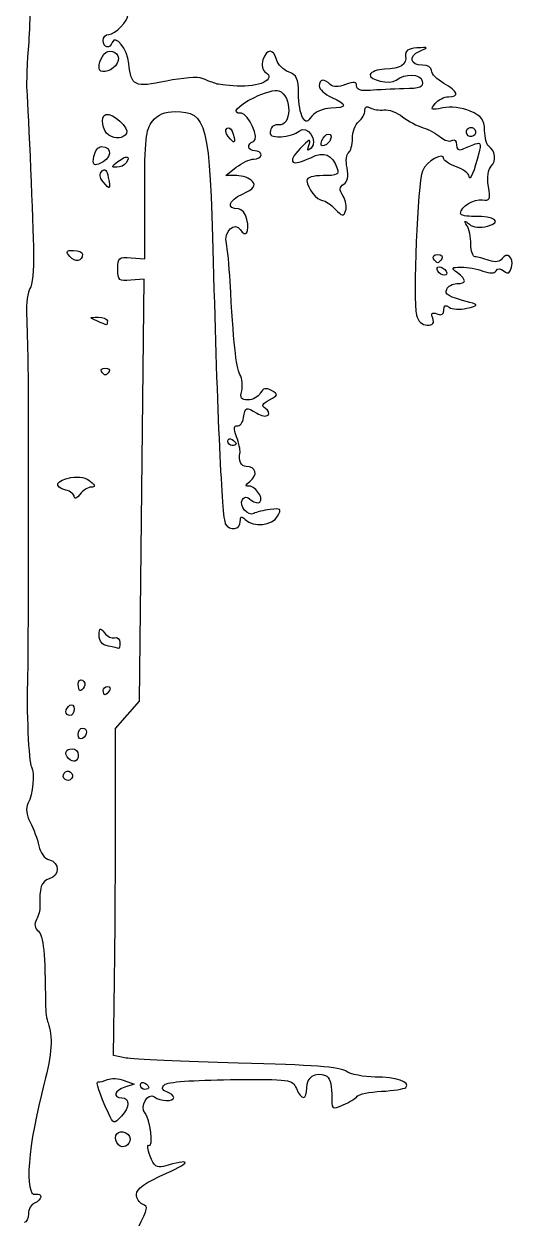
# Model space of a CAD drawing. Extents: x -171 to 832, y -60 to 309.
# Drawn here: x 141.16 to 151.21, y 185.15 to 209.66 of the extents above; entities that cross this region are included whole.
import ezdxf

# ---------------------------------------------------------------- set-up
doc = ezdxf.new("R2010")
doc.units = 0
doc.layers.add('Mobo_Pics_Outline', color=7, linetype='CONTINUOUS')

msp = doc.modelspace()

# ---------------------------------------------------------------- linework, layer by layer
at = {"layer": 'Mobo_Pics_Outline', "color": 1}
for points in [[(142.697568, 208.754282)], [(142.897898, 207.377345)], [(145.346423, 207.347168)], [(150.246125, 207.390107)], [(147.267136, 207.262355)], [(142.592984, 206.936314)], [(142.77979, 206.420698)], [(142.100124, 204.883614)], [(149.559676, 204.840045)], [(149.644919, 204.584323)], [(142.654955, 203.561402)], [(142.748977, 202.524245)], [(145.340124, 201.094381)], [(142.188792, 199.949893)], [(142.889403, 196.887325)], [(142.271362, 196.107693)], [(142.782823, 195.974804)], [(142.015632, 195.543485)], [(142.271374, 195.074646)], [(142.072466, 194.582424)], [(141.977506, 194.177339)], [(143.550011, 187.881633)], [(143.097137, 186.652987)]]:
    msp.add_lwpolyline(points, close=True, dxfattribs=at)
for points in [[(143.085943, 206.836294), (143.086056, 206.836294)], [(145.521006, 206.546576), (145.296955, 206.548483), (145.510064, 206.715189)], [(143.357658, 204.860812), (143.634688, 204.839269), (143.634688, 206.151423)], [(143.036802, 193.392933), (143.037995, 195.201391), (143.282852, 195.481397), (143.527708, 195.761404), (143.574055, 200.092003), (143.620401, 204.422604), (143.350515, 204.396809)], [(143.251157, 188.435075), (142.995416, 188.486127), (143.015542, 190.0353)], [(143.213196, 187.977008), (143.419331, 187.900756), (143.228928, 187.840321)], [(142.893193, 187.301239), (142.893065, 187.301197)]]:
    msp.add_lwpolyline(points, dxfattribs=at)
for points in [[(141.259238, 210.977874), (141.28903, 210.458041), (141.287017, 209.698691), (141.254419, 209.290429)], [(142.89719, 209.44329), (143.035889, 209.44329), (143.293997, 209.714299), (143.293997, 209.859939)], [(142.782528, 209.315424), (142.782528, 209.385749), (142.834119, 209.44329), (142.89719, 209.44329)], [(142.968197, 209.275754), (142.923212, 209.140836), (142.782528, 209.1709), (142.782528, 209.315424)], [(143.309571, 208.846586), (143.283209, 209.138371), (143.028941, 209.457949), (142.968197, 209.275754)], [(141.254419, 209.290429), (141.222019, 208.882167), (141.203934, 208.433055), (141.214224, 208.292404)], [(142.697577, 208.754281), (142.697577, 208.92642), (142.807306, 209.102227), (142.914767, 209.102227)], [(142.914767, 209.102227), (143.086603, 209.102227), (143.15146, 208.939923), (143.035438, 208.800141)], [(146.339719, 208.925298), (146.279823, 209.154379), (146.134321, 209.152239), (146.060989, 208.921187)], [(149.21837, 209.164744), (149.032587, 209.15023), (148.969091, 209.105724), (148.986213, 209.002027)], [(149.33357, 208.81057), (149.076269, 208.801074), (149.036207, 209.000256), (149.275176, 209.100919)], [(149.275176, 209.100919), (149.462291, 209.179742), (149.458946, 209.183529), (149.21837, 209.164744)], [(144.083591, 208.484734), (143.421316, 208.348467), (143.351756, 208.380989), (143.309571, 208.846586)], [(146.060989, 208.921187), (146.025017, 208.807887), (146.046815, 208.711514), (146.119184, 208.663838)], [(146.587467, 208.671676), (146.476661, 208.713802), (146.365174, 208.82793), (146.339719, 208.925298)], [(148.986213, 209.002027), (149.015806, 208.822761), (148.882039, 208.738002), (148.552288, 208.72708)], [(143.035438, 208.800141), (142.921145, 208.662411), (142.697568, 208.632066), (142.697568, 208.754282)], [(144.81231, 208.541387), (144.733139, 208.576407), (144.40523, 208.550912), (144.083591, 208.484734)], [(146.119184, 208.663838), (146.333568, 208.522571), (145.972973, 208.351503), (145.528608, 208.383682)], [(146.79023, 208.230688), (146.789121, 208.534704), (146.755534, 208.607773), (146.587467, 208.671676)], [(148.262922, 208.622621), (148.224257, 208.506613), (148.671935, 208.406853), (148.792156, 208.504688)], [(148.552288, 208.72708), (148.410726, 208.722403), (148.28053, 208.675385), (148.262922, 208.622621)], [(148.792156, 208.504688), (148.970908, 208.650165), (149.298554, 208.637624), (149.329077, 208.484137)], [(149.516745, 208.70005), (149.516745, 208.765315), (149.435504, 208.814335), (149.33357, 208.81057)], [(149.771948, 208.437551), (149.631605, 208.517417), (149.516745, 208.635542), (149.516745, 208.70005)], [(145.020146, 208.459699), (144.984969, 208.46962), (144.891454, 208.506368), (144.81231, 208.541387)], [(145.105384, 208.427233), (145.093762, 208.43517), (145.055296, 208.449797), (145.020146, 208.459699)], [(145.528608, 208.383682), (145.307563, 208.399698), (145.117106, 208.419288), (145.105384, 208.427233)], [(147.439956, 208.417043), (147.315628, 208.541359), (147.21514, 208.52692), (147.21514, 208.384734)], [(147.21514, 208.384734), (147.21514, 208.318338), (147.330227, 208.213076), (147.470882, 208.150816)], [(147.755356, 208.414929), (147.600584, 208.356082), (147.500237, 208.356751), (147.439956, 208.417043)], [(147.982354, 208.385449), (147.982354, 208.475613), (147.932124, 208.482136), (147.755356, 208.414929)], [(148.259384, 208.292968), (148.071362, 208.277151), (147.982354, 208.306886), (147.982354, 208.385449)], [(148.947579, 208.325615), (148.721431, 208.320484), (148.411757, 208.305772), (148.259384, 208.292968)], [(149.329077, 208.484137), (149.353739, 208.35954), (149.291008, 208.333422), (148.947579, 208.325615)], [(149.868156, 208.164475), (150.101249, 208.164475), (150.063463, 208.271665), (149.771948, 208.437551)], [(141.214224, 208.292404), (141.248381, 207.826143), (141.342123, 205.574624), (141.353263, 204.952473)], [(145.617231, 207.82332), (145.401372, 207.82332), (145.51969, 207.96834), (145.883971, 208.15027)], [(145.883971, 208.15027), (146.089568, 208.252944), (146.316257, 208.314509), (146.387741, 208.287079)], [(146.387741, 208.287079), (146.661625, 208.181978), (146.652072, 207.541417), (146.377253, 207.587392)], [(146.872094, 207.738783), (146.827789, 207.808884), (146.790938, 208.030213), (146.79023, 208.230688)], [(147.470882, 208.150816), (147.800432, 208.004942), (147.794737, 207.93663), (147.452173, 207.92689)], [(149.591126, 208.022233), (149.655472, 208.100469), (149.78014, 208.164475), (149.868156, 208.164475)], [(142.833855, 207.796221), (142.975672, 207.846139), (143.330808, 207.525399), (143.2602, 207.411163)], [(143.794193, 207.660557), (143.908033, 207.801128), (144.042622, 207.857537), (144.264246, 207.857537)], [(144.264246, 207.857537), (144.908172, 207.857537), (144.968074, 207.619767), (145.040241, 204.777564)], [(147.452173, 207.92689), (147.293178, 207.922355), (147.130438, 207.854352), (147.065219, 207.765145)], [(148.025013, 207.652859), (148.09534, 207.711224), (148.152883, 207.814093), (148.152883, 207.881444)], [(148.152883, 207.881444), (148.152883, 207.957952), (148.192852, 207.979013), (148.259438, 207.93757)], [(148.259438, 207.93757), (148.31803, 207.901089), (148.44488, 207.881416), (148.541287, 207.89386)], [(148.541287, 207.89386), (148.637693, 207.906333), (148.810323, 207.843262), (148.924882, 207.753772)], [(149.747598, 207.934132), (149.499709, 207.885036), (149.485082, 207.893285), (149.591126, 208.022233)], [(150.309899, 207.867603), (150.136957, 207.939858), (149.911299, 207.96656), (149.747598, 207.934132)], [(150.606502, 207.473871), (150.599982, 207.700472), (150.54961, 207.767441), (150.309899, 207.867603)], [(142.89789, 207.377351), (142.763584, 207.463156), (142.718825, 207.755748), (142.833855, 207.796221)], [(143.634688, 206.151423), (143.634688, 207.306451), (143.65368, 207.487165), (143.794193, 207.660557)], [(145.865602, 207.245636), (145.998009, 207.289772), (145.768601, 207.82332), (145.617231, 207.82332)], [(146.377253, 207.587392), (146.302248, 207.599865), (146.227924, 207.547481), (146.212106, 207.470803)], [(146.801614, 207.457651), (146.966391, 207.594394), (147.200159, 207.262485), (147.04647, 207.110038)], [(147.065219, 207.765145), (146.96765, 207.631719), (146.941911, 207.628204), (146.872094, 207.738783)], [(147.897142, 207.306476), (147.897142, 207.438627), (147.954685, 207.594493), (148.025013, 207.652859)], [(148.924882, 207.753772), (149.039459, 207.664282), (149.229082, 207.562093), (149.346292, 207.526632)], [(143.2602, 207.411163), (143.19078, 207.298826), (143.042499, 207.284992), (142.897898, 207.377345)], [(145.346423, 207.347139), (145.287519, 207.418119), (145.27927, 207.487596), (145.326297, 207.516679)], [(145.326297, 207.516679), (145.37012, 207.543892), (145.425934, 207.48975), (145.450312, 207.396405)], [(145.450312, 207.396405), (145.502838, 207.195542), (145.48087, 207.185139), (145.346423, 207.347168)], [(146.212106, 207.470803), (146.19028, 207.365043), (146.243259, 207.3344), (146.431451, 207.343868)], [(146.431451, 207.343868), (146.567911, 207.350671), (146.734483, 207.401922), (146.801614, 207.457651)], [(147.267164, 207.262355), (147.295653, 207.336594), (147.356427, 207.397341), (147.402179, 207.397341)], [(147.402179, 207.397341), (147.514232, 207.397341), (147.444075, 207.203593), (147.316629, 207.16113)], [(149.346292, 207.526632), (149.463505, 207.491199), (149.624116, 207.405451), (149.703205, 207.336059)], [(150.246125, 207.390107), (150.218629, 207.434526), (150.232518, 207.493316), (150.276966, 207.520756)], [(150.376774, 207.359266), (150.332355, 207.33177), (150.273564, 207.34566), (150.246125, 207.390107)], [(150.276966, 207.520756), (150.321385, 207.548252), (150.380175, 207.534362), (150.407614, 207.489915)], [(150.407614, 207.489915), (150.435111, 207.445496), (150.421221, 207.386705), (150.376774, 207.359266)], [(150.692051, 207.149882), (150.649277, 207.177945), (150.610754, 207.323702), (150.606502, 207.473871)], [(142.592956, 206.9363), (142.614499, 207.049232), (142.683012, 207.141642), (142.745119, 207.141642)], [(142.745119, 207.141642), (142.996467, 207.141642), (142.956017, 206.878842), (142.689589, 206.780919)], [(145.893665, 207.05614), (145.742749, 207.05614), (145.721687, 207.197731), (145.865602, 207.245636)], [(147.007891, 207.184022), (147.052366, 207.31314), (147.007037, 207.292448), (146.821144, 207.098785)], [(147.04647, 207.110038), (146.973733, 207.037896), (146.96401, 207.056577), (147.007891, 207.184022)], [(147.316629, 207.16113), (147.254352, 207.140437), (147.235303, 207.179272), (147.267136, 207.262355)], [(147.814682, 207.015256), (147.860036, 207.043319), (147.897142, 207.174336), (147.897142, 207.306476)], [(149.703205, 207.336059), (149.782292, 207.266695), (149.887769, 207.235117), (149.93763, 207.265929)], [(149.93763, 207.265929), (149.987775, 207.296912), (150.028254, 207.258559), (150.028254, 207.179926)], [(150.028254, 207.179926), (150.028254, 207.087517), (150.072928, 207.055996), (150.156125, 207.089643)], [(150.156125, 207.089643), (150.226452, 207.118103), (150.343466, 207.165413), (150.416175, 207.19478)], [(150.416175, 207.19478), (150.524487, 207.238547), (150.537583, 207.203851), (150.488742, 207.002988)], [(150.743784, 206.736783), (150.855242, 206.848242), (150.828653, 207.060418), (150.692051, 207.149882)], [(142.689589, 206.780919), (142.58346, 206.741914), (142.562313, 206.775816), (142.592984, 206.936314)], [(143.086056, 206.836294), (143.264611, 206.966857), (143.345511, 206.952514), (143.255171, 206.806303)], [(145.510064, 206.715189), (145.627277, 206.806861), (145.790297, 206.882745), (145.872349, 206.883765)], [(145.872349, 206.883765), (145.954383, 206.884806), (146.021536, 206.924017), (146.021536, 206.970902)], [(146.021536, 206.970902), (146.021536, 207.017787), (145.963993, 207.05614), (145.893665, 207.05614)], [(146.821144, 207.098785), (146.541393, 206.807338), (146.647522, 206.717471), (147.040149, 206.913342)], [(147.040149, 206.913342), (147.313154, 207.049547), (147.484412, 206.980438), (147.58403, 206.693884)], [(147.784436, 206.703247), (147.755721, 206.846821), (147.769413, 206.98723), (147.814682, 207.015256)], [(149.772512, 206.885988), (149.772512, 207.04538), (149.411217, 206.844007), (149.330361, 206.639544)], [(150.028254, 206.727928), (149.887599, 206.776967), (149.772512, 206.848089), (149.772512, 206.885988)], [(150.488742, 207.002988), (150.404185, 206.65531), (150.295759, 206.396847), (150.289381, 206.527802)], [(142.779818, 206.420669), (142.705125, 206.510669), (142.698322, 206.579778), (142.758275, 206.639759)], [(142.758275, 206.639759), (142.818256, 206.69974), (142.859075, 206.658184), (142.887762, 206.508288)], [(143.059864, 206.715396), (142.943502, 206.715396), (142.947782, 206.735238), (143.085943, 206.836294)], [(143.255171, 206.806303), (143.224274, 206.7563), (143.136371, 206.715396), (143.059864, 206.715396)], [(147.58403, 206.693884), (147.62774, 206.568167), (147.582663, 206.544696), (147.297586, 206.544696)], [(147.717709, 206.368177), (147.798524, 206.418464), (147.819898, 206.525897), (147.784436, 206.703247)], [(149.330361, 206.639544), (149.229164, 206.383632), (149.13358, 203.996696), (149.212043, 203.684139)], [(150.289381, 206.527802), (150.286263, 206.58886), (150.168909, 206.678917), (150.028254, 206.727928)], [(150.685362, 206.323662), (150.653982, 206.516985), (150.67544, 206.668406), (150.743784, 206.736783)], [(142.887762, 206.508288), (142.936603, 206.252773), (142.926171, 206.244326), (142.77979, 206.420698)], [(145.842372, 206.427351), (145.788797, 206.491895), (145.644202, 206.545555), (145.521006, 206.546576)], [(145.637711, 206.166677), (145.878741, 206.281054), (145.92007, 206.333694), (145.842372, 206.427351)], [(147.297586, 206.544696), (147.082323, 206.544696), (146.960277, 206.505947), (146.961998, 206.438142)], [(146.961998, 206.438142), (146.965683, 206.290797), (147.171223, 206.033236), (147.285028, 206.033236)], [(147.703819, 206.124454), (147.618609, 206.261963), (147.621217, 206.308225), (147.717709, 206.368177)], [(145.556158, 205.86274), (145.303024, 205.86274), (145.347642, 206.02902), (145.637711, 206.166677)], [(147.756912, 205.81905), (147.785542, 205.893686), (147.761731, 206.03111), (147.703819, 206.124454)], [(150.565144, 206.047256), (150.715522, 206.021744), (150.729242, 206.053209), (150.685362, 206.323662)], [(147.285028, 206.033236), (147.336647, 206.033236), (147.452216, 205.954517), (147.541847, 205.85831)], [(150.113466, 205.769829), (150.113466, 205.903823), (150.394153, 206.076223), (150.565144, 206.047256)], [(145.731849, 205.645663), (145.701887, 205.765058), (145.622829, 205.86274), (145.556158, 205.86274)], [(145.597232, 205.433518), (145.706621, 205.256523), (145.794694, 205.395307), (145.731849, 205.645663)], [(147.541847, 205.85831), (147.683721, 205.706032), (147.711586, 205.700958), (147.756912, 205.81905)], [(150.398427, 205.708317), (150.2417, 205.702364), (150.113466, 205.730144), (150.113466, 205.769829)], [(150.245977, 205.521883), (150.180015, 205.62736), (150.188434, 205.631612), (150.293996, 205.54626)], [(150.669221, 205.508872), (150.98546, 205.593457), (150.808544, 205.723738), (150.398427, 205.708317)], [(145.309827, 205.153994), (145.254382, 205.391367), (145.484782, 205.61546), (145.597232, 205.433518)], [(150.326283, 205.139049), (150.326283, 205.279279), (150.289971, 205.451555), (150.245977, 205.521883)], [(150.293996, 205.54626), (150.376541, 205.479505), (150.509798, 205.46621), (150.669221, 205.508872)], [(145.385824, 204.370988), (145.367966, 204.699178), (145.33378, 205.05153), (145.309827, 205.153994)], [(150.411861, 204.879141), (150.364976, 204.881868), (150.326481, 204.99882), (150.326283, 205.139049)], [(141.353263, 204.952473), (141.359216, 204.615797), (141.325767, 204.289739), (141.278939, 204.227904)], [(142.100096, 204.883614), (142.01242, 204.989233), (142.025119, 205.010549), (142.175696, 205.010549)], [(142.356631, 204.930329), (142.356631, 204.782644), (142.206593, 204.755318), (142.100124, 204.883614)], [(142.175696, 205.010549), (142.275192, 205.010549), (142.356631, 204.974464), (142.356631, 204.930329)], [(149.559676, 204.840045), (149.530706, 204.88693), (149.56903, 204.925283), (149.644913, 204.925283)], [(149.644913, 204.925283), (149.720769, 204.925283), (149.759121, 204.88693), (149.730151, 204.840045)], [(151.160624, 204.667591), (151.212413, 204.865676), (151.064218, 204.999021), (150.967046, 204.841752)], [(143.080628, 204.626727), (143.080628, 204.862853), (143.101888, 204.880796), (143.357658, 204.860812)], [(145.040241, 204.777564), (145.118563, 201.692597), (145.219164, 199.510146), (145.288216, 199.398438)], [(149.644913, 204.754808), (149.627055, 204.754808), (149.588646, 204.79316), (149.559676, 204.840045)], [(149.644919, 204.584323), (149.615949, 204.631209), (149.630462, 204.669561), (149.677489, 204.669561)], [(149.730151, 204.840045), (149.701181, 204.79316), (149.662828, 204.754808), (149.644913, 204.754808)], [(149.677489, 204.669561), (149.724374, 204.669561), (149.786425, 204.631209), (149.815423, 204.584323)], [(150.049573, 204.550747), (149.91368, 204.6539), (149.920767, 204.664218), (150.129255, 204.666712)], [(150.129255, 204.666712), (150.255142, 204.668206), (150.455169, 204.632527), (150.573767, 204.587427)], [(150.69954, 204.805327), (150.588196, 204.843197), (150.458737, 204.87642), (150.411861, 204.879141)], [(150.967046, 204.841752), (150.923874, 204.771878), (150.833903, 204.759632), (150.69954, 204.805327)], [(150.842633, 204.591679), (150.878066, 204.649024), (150.932577, 204.647323), (151.005739, 204.586577)], [(151.005739, 204.586577), (151.088255, 204.518092), (151.126807, 204.538275), (151.160624, 204.667591)], [(143.350515, 204.396809), (143.101746, 204.372998), (143.080628, 204.39114), (143.080628, 204.626727)], [(149.782853, 204.499086), (149.735968, 204.499086), (149.673917, 204.537438), (149.644919, 204.584323)], [(149.815423, 204.584323), (149.844393, 204.537438), (149.82988, 204.499086), (149.782853, 204.499086)], [(150.037384, 204.328426), (150.238729, 204.328426), (150.242868, 204.403997), (150.049573, 204.550747)], [(150.573767, 204.587427), (150.715414, 204.533569), (150.807654, 204.534986), (150.842633, 204.591679)], [(141.278939, 204.227904), (141.232025, 204.16608), (141.200731, 203.923678), (141.209433, 203.689259)], [(145.588586, 202.465704), (145.507941, 202.616393), (145.453431, 203.128634), (145.385824, 204.370988)], [(150.305298, 203.941128), (149.842783, 204.068489), (149.788066, 204.099273), (149.829945, 204.208379)], [(149.829945, 204.208379), (149.855173, 204.274397), (149.948631, 204.328426), (150.037384, 204.328426)], [(150.241377, 203.822357), (150.477474, 203.877462), (150.4851, 203.891635), (150.305298, 203.941128)], [(141.209433, 203.689259), (141.21822, 203.454833), (141.230409, 203.032882), (141.236929, 202.751578)], [(149.212043, 203.684139), (149.245123, 203.552385), (149.325344, 203.475878), (149.430509, 203.475878)], [(149.541939, 203.618546), (149.500468, 203.726631), (149.521813, 203.747947), (149.62987, 203.706476)], [(149.62987, 203.706476), (149.726418, 203.669427), (149.772538, 203.695705), (149.772538, 203.787349)], [(149.772538, 203.787349), (149.772538, 203.881799), (149.804881, 203.898637), (149.879092, 203.842766)], [(149.879092, 203.842766), (149.937684, 203.798659), (150.100733, 203.789418), (150.241377, 203.822357)], [(142.654955, 203.561402), (142.492275, 203.631304), (142.493267, 203.634933), (142.676215, 203.640659)], [(142.846747, 203.482145), (142.835125, 203.485547), (142.748725, 203.521093), (142.654955, 203.561402)], [(142.676215, 203.640659), (142.781692, 203.64406), (142.868007, 203.608287), (142.868007, 203.561402)], [(142.868007, 203.561402), (142.868007, 203.514517), (142.858369, 203.478857), (142.846747, 203.482145)], [(149.430509, 203.475878), (149.550868, 203.475878), (149.581596, 203.515223), (149.541939, 203.618546)], [(141.236929, 202.751578), (141.251953, 202.091125), (141.24685, 196.720024), (141.230409, 196.273074)], [(142.748977, 202.524245), (142.724883, 202.563306), (142.759182, 202.595281), (142.825456, 202.595281)], [(142.825456, 202.453209), (142.807598, 202.453209), (142.773129, 202.485183), (142.748977, 202.524245)], [(142.825456, 202.595281), (142.891645, 202.595281), (142.926058, 202.563306), (142.901906, 202.524245)], [(142.901906, 202.524245), (142.877812, 202.485183), (142.843343, 202.453209), (142.825456, 202.453209)], [(145.623679, 202.125818), (145.650042, 202.227157), (145.634451, 202.380114), (145.588586, 202.465704)], [(146.236501, 202.133188), (146.120593, 202.198045), (146.064212, 202.185119), (146.005534, 202.080266)], [(145.751692, 201.941538), (145.613078, 201.941538), (145.58578, 201.980826), (145.623679, 202.125818)], [(146.005534, 202.080266), (145.962845, 202.003957), (145.848609, 201.941538), (145.751692, 201.941538)], [(146.194209, 201.942672), (146.376249, 202.040099), (146.379197, 202.053336), (146.236501, 202.133188)], [(145.663223, 201.57927), (145.697097, 201.801336), (145.71195, 201.806184), (145.933648, 201.66774)], [(146.114186, 201.766527), (146.024583, 201.821916), (146.042583, 201.861516), (146.194209, 201.942672)], [(146.164445, 201.629755), (146.200388, 201.665699), (146.177768, 201.727239), (146.114186, 201.766527)], [(145.534445, 201.407122), (145.589182, 201.396351), (145.647122, 201.473793), (145.663223, 201.57927)], [(145.933648, 201.66774), (146.02464, 201.610905), (146.128501, 201.593812), (146.164445, 201.629755)], [(145.519138, 201.184943), (145.457484, 201.361796), (145.461566, 201.421494), (145.534445, 201.407122)], [(145.340124, 201.094381), (145.340124, 201.144044), (145.378477, 201.160939), (145.425362, 201.131969)], [(145.425362, 201.004098), (145.378477, 201.004098), (145.340124, 201.044718), (145.340124, 201.094381)], [(145.425362, 201.131969), (145.472247, 201.102999), (145.5106, 201.062378), (145.5106, 201.041685)], [(145.5106, 201.041685), (145.5106, 201.020992), (145.472247, 201.004098), (145.425362, 201.004098)], [(145.589267, 200.866952), (145.59692, 200.908848), (145.565456, 201.051941), (145.519138, 201.184943)], [(145.71813, 200.577682), (145.603837, 200.577682), (145.555591, 200.685966), (145.589267, 200.866952)], [(145.795629, 200.272425), (145.964347, 200.404463), (145.920353, 200.577682), (145.71813, 200.577682)], [(142.015629, 200.091115), (141.754842, 200.159317), (141.812612, 200.297676), (142.122183, 200.346347)], [(142.122183, 200.346347), (142.296032, 200.373559), (142.445716, 200.345579), (142.524045, 200.270775)], [(142.524045, 200.270775), (142.624165, 200.175219), (142.626036, 200.151635), (142.5334, 200.151635)], [(145.752401, 200.17154), (145.688394, 200.159067), (145.707471, 200.20343), (145.795629, 200.272425)], [(142.188826, 199.949922), (142.187377, 200.003071), (142.109399, 200.066596), (142.015629, 200.091115)], [(142.304729, 200.002448), (142.242452, 199.920385), (142.190266, 199.896744), (142.188792, 199.949893)], [(142.5334, 200.151635), (142.469932, 200.151635), (142.367006, 200.084511), (142.304729, 200.002448)], [(145.999242, 199.845051), (146.086265, 199.932103), (145.885431, 200.197738), (145.752401, 200.17154)], [(145.872958, 199.611009), (145.757957, 199.539944), (145.563772, 199.775843), (145.638164, 199.896216)], [(145.638164, 199.896216), (145.679182, 199.962547), (145.730886, 199.960138), (145.818051, 199.887712)], [(145.818051, 199.887712), (145.885346, 199.83187), (145.96687, 199.812679), (145.999242, 199.845051)], [(145.59529, 199.44402), (145.59529, 199.556725), (145.617968, 199.566193), (145.697593, 199.486653)], [(145.697593, 199.486653), (145.86169, 199.322527), (146.259578, 199.362552), (146.361742, 199.553437)], [(146.206517, 199.693922), (146.071361, 199.678048), (145.921275, 199.640886), (145.872958, 199.611009)], [(146.361742, 199.553437), (146.443351, 199.705941), (146.428157, 199.719717), (146.206517, 199.693922)], [(145.288216, 199.398438), (145.381277, 199.247862), (145.59529, 199.279638), (145.59529, 199.44402)], [(142.889374, 196.887325), (142.759236, 196.91227), (142.698433, 196.984015), (142.700275, 197.110128)], [(142.700275, 197.110128), (142.702662, 197.273602), (142.715582, 197.279697), (142.80683, 197.160642)], [(142.80683, 197.160642), (142.863948, 197.086204), (142.958625, 197.041445), (143.017217, 197.061202)], [(143.017217, 197.061202), (143.075809, 197.081045), (143.123771, 197.036257), (143.123771, 196.962131)], [(143.102511, 196.838768), (143.090889, 196.845287), (142.99488, 196.867114), (142.889403, 196.887325)], [(143.123771, 196.962131), (143.123771, 196.887892), (143.114134, 196.83239), (143.102511, 196.838768)], [(141.230409, 196.273074), (141.205465, 195.588439), (141.251953, 194.50317), (141.310176, 194.409122)], [(142.271362, 196.107693), (142.271362, 196.180798), (142.310339, 196.216486), (142.357989, 196.187034)], [(142.395576, 196.054146), (142.322499, 195.935913), (142.271362, 195.957967), (142.271362, 196.107693)], [(142.357989, 196.187034), (142.405639, 196.157582), (142.422562, 196.097771), (142.395576, 196.054146)], [(142.782823, 195.974804), (142.782823, 196.021689), (142.823443, 196.060042), (142.873106, 196.060042)], [(142.82041, 195.889567), (142.799717, 195.889567), (142.782823, 195.927919), (142.782823, 195.974804)], [(142.910694, 195.974804), (142.881724, 195.927919), (142.841103, 195.889567), (142.82041, 195.889567)], [(142.873106, 196.060042), (142.922769, 196.060042), (142.939664, 196.021689), (142.910694, 195.974804)], [(142.015632, 195.543485), (142.015632, 195.587592), (142.053985, 195.647403), (142.10087, 195.676373)], [(142.10087, 195.676373), (142.147755, 195.705343), (142.186107, 195.669286), (142.186107, 195.596152)], [(142.186107, 195.596152), (142.186107, 195.523047), (142.147755, 195.463264), (142.10087, 195.463264)], [(142.10087, 195.463264), (142.053985, 195.463264), (142.015632, 195.499349), (142.015632, 195.543485)], [(142.271374, 195.074646), (142.271374, 195.147723), (142.309726, 195.207534), (142.356611, 195.207534)], [(142.356611, 195.207534), (142.403496, 195.207534), (142.441849, 195.171449), (142.441849, 195.127313)], [(142.441849, 195.127313), (142.441849, 195.083206), (142.403496, 195.023395), (142.356611, 194.994425)], [(142.356611, 194.994425), (142.309726, 194.965455), (142.271374, 195.001512), (142.271374, 195.074646)], [(142.072466, 194.582424), (141.974388, 194.680502), (142.010388, 194.781331), (142.143503, 194.781331)], [(142.271374, 194.65346), (142.271374, 194.520345), (142.170545, 194.484345), (142.072466, 194.582424)], [(142.143503, 194.781331), (142.21383, 194.781331), (142.271374, 194.723787), (142.271374, 194.65346)], [(141.310176, 194.409122), (141.383906, 194.289812), (141.342917, 193.85062), (141.240076, 193.658117)], [(141.977506, 194.177339), (141.95001, 194.221757), (141.9639, 194.280548), (142.008347, 194.307987)], [(142.108155, 194.146498), (142.063736, 194.119002), (142.004945, 194.132891), (141.977506, 194.177339)], [(142.008347, 194.307987), (142.052766, 194.335483), (142.111556, 194.321594), (142.138996, 194.277146)], [(142.138996, 194.277146), (142.166492, 194.232728), (142.152602, 194.173937), (142.108155, 194.146498)], [(141.240076, 193.658117), (141.190101, 193.564602), (141.206627, 193.432054), (141.287868, 193.274521)], [(143.015542, 190.0353), (143.026597, 190.887347), (143.036235, 192.398281), (143.036802, 193.392933)], [(141.287868, 193.274521), (141.356126, 193.142143), (141.434447, 192.924283), (141.461887, 192.790406)], [(141.461887, 192.790406), (141.491225, 192.647313), (141.580431, 192.529023), (141.678369, 192.503424)], [(141.678369, 192.503424), (141.896126, 192.446476), (141.893376, 192.171305), (141.6744, 192.114065)], [(141.6744, 192.114065), (141.516879, 192.072878), (141.463502, 191.913514), (141.483969, 191.545603)], [(141.483969, 191.545603), (141.487937, 191.477231), (141.456189, 191.356588), (141.413953, 191.277502)], [(141.413953, 191.277502), (141.362107, 191.180614), (141.374636, 191.102519), (141.452391, 191.037974)], [(141.452391, 191.037974), (141.556876, 190.951262), (141.592337, 190.58798), (141.598658, 189.538815)], [(141.598658, 189.538815), (141.599509, 189.39816), (141.623036, 189.225547), (141.651241, 189.15522)], [(141.651241, 189.15522), (141.753827, 188.898259), (141.728967, 188.50254), (141.573543, 187.919192)], [(145.552731, 188.332347), (144.427516, 188.360779), (143.39181, 188.407012), (143.251157, 188.435075)], [(147.766717, 188.163771), (147.641312, 188.250936), (147.078522, 188.293796), (145.552731, 188.332347)], [(142.678397, 187.947584), (142.712385, 187.940497), (142.800231, 187.961474), (142.87362, 187.994015)], [(142.87362, 187.994015), (142.947009, 188.026586), (143.099824, 188.01896), (143.213196, 187.977008)], [(144.038806, 187.888286), (144.094706, 187.944185), (144.623585, 187.984636), (145.395643, 187.992062)], [(145.395643, 187.992062), (146.631478, 188.003968), (146.662832, 187.999716), (146.745023, 187.812431)], [(146.959237, 187.82462), (146.959237, 188.042689), (147.133851, 188.157869), (147.342832, 188.077669)], [(147.342832, 188.077669), (147.426029, 188.045751), (147.470703, 187.913288), (147.470703, 187.698577)], [(148.363421, 188.045566), (148.12772, 188.046249), (147.859197, 188.099481), (147.766717, 188.163771)], [(148.987942, 187.830814), (149.095063, 187.937935), (148.785775, 188.044262), (148.363421, 188.045566)], [(141.573543, 187.919192), (141.238735, 186.662463), (141.155921, 185.590641), (141.39737, 185.638929)], [(142.893065, 187.301197), (142.700224, 187.716583), (142.619465, 187.95981), (142.678397, 187.947584)], [(143.228928, 187.840321), (143.014204, 187.772176), (142.971089, 187.620891), (143.166396, 187.620891)], [(143.644065, 187.304309), (143.519312, 187.429062), (143.697328, 187.743926), (143.832484, 187.637618)], [(143.550011, 187.881633), (143.550011, 187.931296), (143.588364, 187.948191), (143.635249, 187.91922)], [(143.635249, 187.79135), (143.588364, 187.79135), (143.550011, 187.83197), (143.550011, 187.881633)], [(143.635249, 187.91922), (143.682134, 187.89025), (143.720487, 187.84963), (143.720487, 187.828937)], [(143.720487, 187.828937), (143.720487, 187.808244), (143.682134, 187.79135), (143.635249, 187.79135)], [(144.08932, 187.74216), (143.987981, 187.781051), (143.973496, 187.822976), (144.038806, 187.888286)], [(144.231449, 187.625713), (144.231449, 187.659757), (144.167499, 187.712169), (144.08932, 187.74216)], [(146.745023, 187.812431), (146.854979, 187.56182), (146.959237, 187.567773), (146.959237, 187.82462)], [(147.994138, 187.651437), (148.024157, 187.69373), (148.247725, 187.739056), (148.490921, 187.752152)], [(148.490921, 187.752152), (148.734105, 187.765191), (148.957781, 187.800653), (148.987942, 187.830814)], [(143.166396, 187.620891), (143.333442, 187.620891), (143.330068, 187.413168), (143.160443, 187.243384)], [(143.832484, 187.637618), (143.950774, 187.544585), (144.231449, 187.53611), (144.231449, 187.625713)], [(147.470703, 187.698577), (147.470703, 187.37041), (147.471982, 187.369129), (147.705129, 187.471551)], [(147.705129, 187.471551), (147.834048, 187.528187), (147.96413, 187.609144), (147.994138, 187.651437)], [(143.160443, 187.243384), (142.991612, 187.074553), (142.99918, 187.072909), (142.893193, 187.301239)], [(143.718673, 186.641014), (143.81797, 186.579643), (143.748181, 187.200198), (143.644065, 187.304309)], [(143.097137, 186.652987), (142.980038, 186.770086), (143.040784, 186.950976), (143.187704, 186.922675)], [(143.336891, 186.774367), (143.336891, 186.639778), (143.186485, 186.563639), (143.097137, 186.652987)], [(143.187704, 186.922675), (143.269739, 186.906801), (143.336891, 186.84013), (143.336891, 186.774367)], [(143.747586, 186.423086), (143.693416, 186.566604), (143.680405, 186.664654), (143.718673, 186.641014)], [(144.017444, 186.211451), (143.883564, 186.172957), (143.824518, 186.219105), (143.747586, 186.423086)], [(144.082273, 186.072469), (144.617074, 186.313158), (144.588005, 186.375492), (144.017444, 186.211451)], [(143.464258, 185.639196), (143.464258, 185.74935), (143.643379, 185.874953), (144.082273, 186.072469)], [(141.39737, 185.638929), (141.548088, 185.66909), (141.53023, 185.518089), (141.37611, 185.458929)], [(143.588103, 185.436547), (143.519987, 185.462626), (143.464258, 185.553873), (143.464258, 185.639196)], [(141.37611, 185.458929), (141.305783, 185.432), (141.248239, 185.331937), (141.248239, 185.236693)], [(143.490223, 184.935342), (143.706166, 185.363952), (143.711127, 185.389345), (143.588103, 185.436547)], [(141.248239, 185.236693), (141.248239, 185.141449), (141.209887, 185.063525), (141.163002, 185.063525)]]:
    msp.add_open_spline(points, degree=3, dxfattribs=at)

doc.saveas('drawing.dxf')
